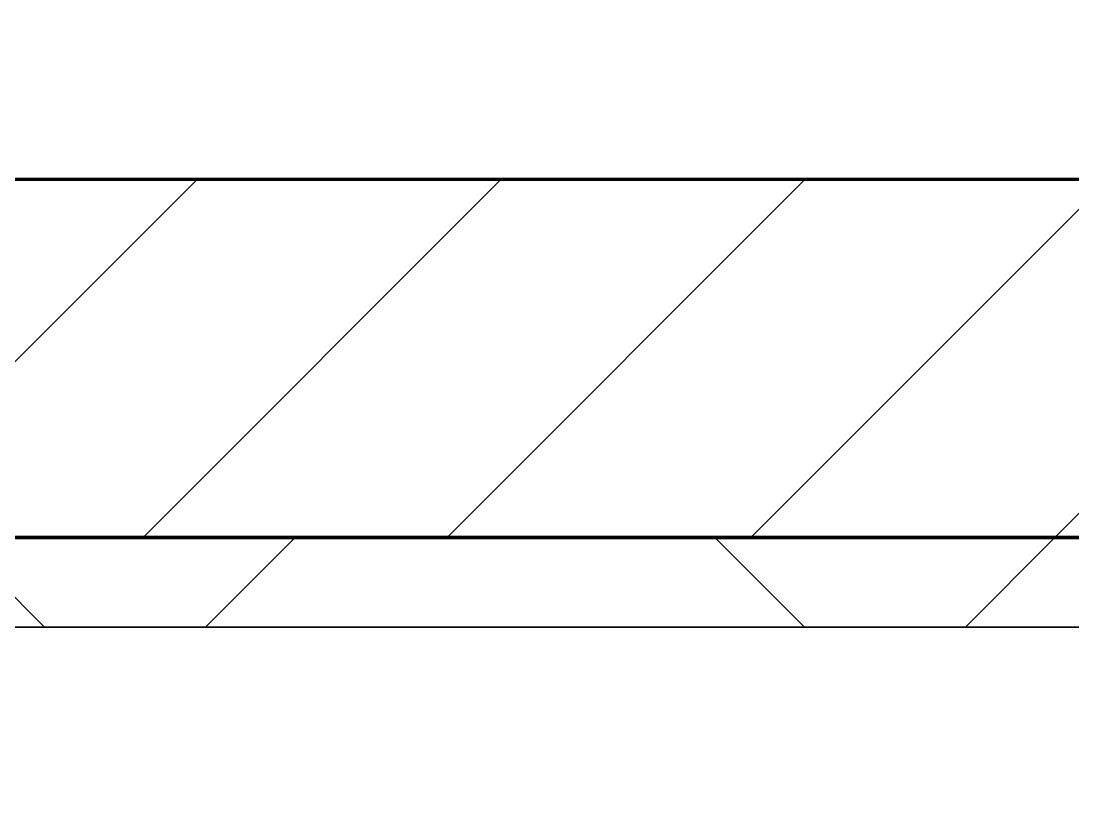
# Model space of a CAD drawing. Header units: millimetres. Extents: x -853228 to -744682, y -17776 to 32484.
# Drawn here: x -788553 to -787965, y 7790 to 8232 of the extents above; entities that cross this region are included whole.
import ezdxf
from ezdxf.xclip import XClip

# ---------------------------------------------------------------- set-up
doc = ezdxf.new("R2010")
doc.units = ezdxf.units.MM
doc.header["$XCLIPFRAME"] = 0
for name, color, linetype, lineweight in [('A-GLAZ-CURT', 2, 'Continuous', 9), ('A-WALL', 5, 'Continuous', 35), ('A-WALL-FNSH', 2, 'Continuous', 35), ('A-WALL-PATT', 1, 'Continuous', 9)]:
    doc.layers.add(name, color=color, linetype=linetype, lineweight=lineweight)

# ---------------------------------------------------------------- blocks, each defined once
blk = doc.blocks.new('PPLS-PP19_Custom Tile Pattern - Custom Tile Pattern-V69-4281-01 ENLARGED LOWER PLATFORM LEVEL - REFLECTED CEILING PLAN - SHEET 2')
at = {"layer": 'A-GLAZ-CURT'}
for p, q in [((-300, 0), (300, 0)), ((300, 0), (-300, 0)), ((195.99, 0), (213.31, 0)), ((213.31, 0), (195.99, 0)), ((230.06, 0), (300, 0)), ((-300, -50), (300, -50)), ((300, -50), (-300, -50))]:
    blk.add_line(p, q, dxfattribs=at)
for points, knots in [([(-5.98, 0), (-2.39, 0), (15.01, 0), (43.36, 0), (70.92, 0), (82.12, 0), (83.66, 0)], [-5546.233574, -5546.233574, -5546.233574, -5546.233574, -5340.621928, -4573.028122, -4094.177415, -3869.465285, -3869.465285, -3869.465285, -3869.465285]), ([(103.09, 0), (101.08, 0), (86.31, 0), (63.34, 0), (35.84, 0), (12, 0), (3.08, 0), (-1.67, 0), (-2.25, 0)], [-375.435014, -375.435014, -375.435014, -375.435014, -369.147452, -330.153101, -307.516438, -285.83788, -246.234814, -234.646884, -234.646884, -234.646884, -234.646884]), ([(114.39, 0), (114.2, 0), (112.08, 0), (105.42, 0), (92.38, 0), (85.59, 0), (74.4, 0), (62.26, 0), (51.85, 0), (43.81, 0), (29.53, 0), (20.67, 0), (18.85, 0), (18.16, 0)], [-8148.58938, -8148.58938, -8148.58938, -8148.58938, -8105.191388, -7723.759874, -7531.75727, -7135.649961, -6924.452779, -6738.82075, -6548.303034, -6314.283804, -6135.05769, -5972.647715, -5832.674503, -5832.674503, -5832.674503, -5832.674503]), ([(27.44, 0), (27.9, 0), (29.54, 0), (38.07, 0), (53.39, 0), (71.67, 0), (84.83, 0), (86.01, 0), (92.51, 0), (94.33, 0)], [-5037.309798, -5037.309798, -5037.309798, -5037.309798, -4887.603822, -4705.298446, -4353.683244, -3960.84581, -3759.045785, -3336.541051, -2783.776468, -2783.776468, -2783.776468, -2783.776468]), ([(136.44, 0), (121.66, 0), (86.93, 0), (51.16, 0), (31.18, 0)], [-106.750556, -106.750556, -106.750556, -106.750556, -59.610984, 0, 0, 0, 0]), ([(130.85, 0), (123.3, 0), (104.57, 0), (76.86, 0), (57.82, 0), (46.51, 0), (41.18, 0), (36.02, 0), (35.54, 0), (35.54, 0)], [-440.056607, -440.056607, -440.056607, -440.056607, -401.860199, -357.622665, -341.267687, -334.000314, -326.15566, -319.318397, -317.489778, -317.489778, -317.489778, -317.489778]), ([(62.05, 0), (71.26, 0), (96.37, 0), (119.77, 0), (128.14, 0), (129.98, 0)], [-284.993173, -284.993173, -284.993173, -284.993173, -249.500363, -194.761443, -174.380664, -174.380664, -174.380664, -174.380664]), ([(62.05, 0), (63.93, 0), (77.31, 0), (100.57, 0), (116.36, 0), (128.63, 0), (128.95, 0)], [-103.566268, -103.566268, -103.566268, -103.566268, -97.899267, -63.759246, -39.050993, -35.895543, -35.895543, -35.895543, -35.895543]), ([(62.76, 0), (70.11, 0), (93.25, 0), (115.81, 0), (131, 0)], [-368.75101, -368.75101, -368.75101, -368.75101, -346.313304, -298.491659, -298.491659, -298.491659, -298.491659]), ([(94.4, 0), (94.4, 0), (94.64, 0), (99.11, 0), (108.97, 0), (120.79, 0), (139.94, 0), (163.31, 0), (185.23, 0), (193.62, 0), (194.69, 0), (194.79, 0)], [-2348.345796, -2348.345796, -2348.345796, -2348.345796, -2310.419338, -2233.599744, -2052.234781, -1843.028543, -1530.39897, -1095.004608, -529.74427, -295.064701, -265.121568, -265.121568, -265.121568, -265.121568]), ([(129.02, 0), (129.02, 0), (124.41, 0), (122.35, 0), (114.96, 0), (108.04, 0), (103.09, 0)], [-35.386604, -35.386604, -35.386604, -35.386604, -31.430235, -22.807238, -15.488593, 0, 0, 0, 0]), ([(157.9, 0), (156.77, 0), (151.67, 0), (143.29, 0), (134.04, 0), (126.24, 0), (118.6, 0), (114.23, 0), (111.98, 0), (105.66, 0), (105.23, 0), (105.23, 0)], [-10292.955006, -10292.955006, -10292.955006, -10292.955006, -10098.273015, -9847.788484, -9677.714971, -9567.007022, -9453.21225, -9220.200448, -9012.77275, -8966.157302, -8929.495943, -8929.495943, -8929.495943, -8929.495943]), ([(105.26, 0), (105.52, 0), (111.01, 0), (112.65, 0), (113.59, 0)], [-8920.561005, -8920.561005, -8920.561005, -8920.561005, -8814.835624, -8577.462505, -8577.462505, -8577.462505, -8577.462505]), ([(128.58, 0), (128.8, 0), (129.41, 0), (130.59, 0), (130.76, 0)], [-633.326174, -633.326174, -633.326174, -633.326174, -627.736123, -626.872049, -626.872049, -626.872049, -626.872049]), ([(168.37, 0), (167.68, 0), (162.47, 0), (151.22, 0), (134.61, 0), (131, 0)], [-543.375029, -543.375029, -543.375029, -543.375029, -530.793311, -458.593899, -440.302015, -440.302015, -440.302015, -440.302015]), ([(137.1, 0), (136, 0), (134.23, 0), (131.66, 0), (131.34, 0)], [-670.405967, -670.405967, -670.405967, -670.405967, -651.020627, -648.158091, -648.158091, -648.158091, -648.158091]), ([(131.35, 0), (132.86, 0), (139.96, 0), (152.67, 0), (161.24, 0), (162.19, 0), (162.75, 0)], [-625.910216, -625.910216, -625.910216, -625.910216, -618.981161, -602.094757, -592.980799, -581.414464, -581.414464, -581.414464, -581.414464]), ([(131.77, 0), (133.77, 0), (136.03, 0), (138.28, 0), (138.53, 0)], [-297.680547, -297.680547, -297.680547, -297.680547, -291.370682, -290.5735, -290.5735, -290.5735, -290.5735]), ([(193.8, 0), (193.33, 0), (190.11, 0), (183.13, 0), (171, 0), (161.95, 0), (161.28, 0), (158.35, 0), (157.85, 0), (157.77, 0)], [-11665.349007, -11665.349007, -11665.349007, -11665.349007, -11565.880756, -11105.624034, -10839.086983, -10768.332124, -10666.779182, -10580.760289, -10550.278881, -10550.278881, -10550.278881, -10550.278881]), ([(268.88, 0), (265.78, 0), (243.82, 0), (207.11, 0), (177.41, 0), (159.34, 0), (158.33, 0), (158.3, 0)], [-254.032208, -254.032208, -254.032208, -254.032208, -244.693688, -187.987675, -143.776725, -129.632772, -123.352749, -123.352749, -123.352749, -123.352749]), ([(159.07, 0), (159.13, 0), (160.84, 0), (165.21, 0), (174.15, 0), (185.98, 0), (208.82, 0), (219.42, 0), (230.06, 0)], [-115.643202, -115.643202, -115.643202, -115.643202, -114.681583, -87.660824, -65.295536, -41.623857, -24.459831, 0, 0, 0, 0]), ([(162.75, 0), (165.4, 0), (170.91, 0), (172.61, 0), (172.61, 0)], [-111.264224, -111.264224, -111.264224, -111.264224, -56.742688, -19.085662, -19.085662, -19.085662, -19.085662]), ([(247.1, 0), (246.76, 0), (245.04, 0), (238.34, 0), (226.56, 0), (221.1, 0), (200.27, 0), (182.99, 0), (174.27, 0), (169.67, 0), (168.99, 0)], [-9649.085549, -9649.085549, -9649.085549, -9649.085549, -9581.591397, -9406.094246, -9221.510254, -9016.44624, -8717.832359, -8253.978395, -8152.463617, -8069.855175, -8069.855175, -8069.855175, -8069.855175]), ([(215.22, 0), (214.62, 0), (210.55, 0), (203.98, 0), (187.54, 0), (175.3, 0), (169.49, 0)], [-203.825446, -203.825446, -203.825446, -203.825446, -198.527383, -184.406837, -162.427601, -142.916156, -142.916156, -142.916156, -142.916156]), ([(171.51, 0), (176.48, 0), (193.23, 0), (201.73, 0), (208.81, 0), (213.9, 0), (241.96, 0), (266.73, 0), (281.71, 0), (291.71, 0), (296.52, 0), (297.86, 0), (298.09, 0)], [-7971.819559, -7971.819559, -7971.819559, -7971.819559, -7784.112253, -7606.717214, -7289.299508, -7042.621073, -6582.165592, -6068.460911, -5766.029927, -5566.724884, -5280.360606, -5199.253518, -5199.253518, -5199.253518, -5199.253518]), ([(172.07, 0), (177.66, 0), (187.87, 0), (201.08, 0), (207.47, 0), (213.96, 0), (215.11, 0)], [-255.364076, -255.364076, -255.364076, -255.364076, -237.955587, -223.92608, -215.862851, -208.75215, -208.75215, -208.75215, -208.75215]), ([(268.16, 0), (266.9, 0), (251.48, 0), (230.43, 0), (219.94, 0), (219.02, 0)], [-11971.483157, -11971.483157, -11971.483157, -11971.483157, -11905.454923, -11162.864862, -10856.732305, -10856.732305, -10856.732305, -10856.732305]), ([(219.9, 0), (220.86, 0), (227.84, 0), (242.06, 0), (246.54, 0), (246.96, 0)], [-10670.940496, -10670.940496, -10670.940496, -10670.940496, -10511.382485, -9925.173265, -9834.877357, -9834.877357, -9834.877357, -9834.877357]), ([(284.76, 0), (284.76, 0), (285.09, 0), (287.47, 0), (293.59, 0), (297.76, 0), (300, 0)], [-4110.630118, -4110.630118, -4110.630118, -4110.630118, -4053.389046, -3959.664717, -3862.421465, -3746.95702, -3746.95702, -3746.95702, -3746.95702]), ([(297.38, 0), (295.84, 0), (291.62, 0), (285.38, 0), (284.87, 0)], [-4803.172655, -4803.172655, -4803.172655, -4803.172655, -4358.271401, -4143.037883, -4143.037883, -4143.037883, -4143.037883])]:
    blk.add_open_spline(points, degree=3, knots=knots, dxfattribs=at)
for points in [[(84.06, 0), (83.48, 0), (82.41, 0), (81.72, 0)], [(130.95, 0), (130.24, 0), (129.57, 0), (129.11, 0)], [(131.81, 0), (132.93, 0), (133.84, 0), (134.6, 0)], [(168.74, 0), (168.74, 0), (169.81, 0), (171.51, 0)], [(195.11, 0), (194.91, 0), (194.44, 0), (193.8, 0)], [(300, 0), (289.71, 0), (279.27, 0), (268.88, 0)], [(300, 0), (289.76, 0), (279.51, 0), (269.26, 0)]]:
    blk.add_open_spline(points, degree=3, dxfattribs=at)
blk = doc.blocks.new('PPLS-PP19_Custom Tile Pattern - Custom Tile Pattern-V70-4281-01 ENLARGED LOWER PLATFORM LEVEL - REFLECTED CEILING PLAN - SHEET 2')
at = {"layer": 'A-GLAZ-CURT'}
for p, q in [((-300, 0), (300, 0)), ((300, 0), (-300, 0)), ((-293.07, 0), (-275.75, 0)), ((-275.75, 0), (-293.07, 0)), ((-222.32, 0), (-205, 0)), ((-205, 0), (-222.32, 0)), ((-300, -50), (300, -50)), ((300, -50), (-300, -50))]:
    blk.add_line(p, q, dxfattribs=at)
at = {"layer": 'A-GLAZ-CURT', "flags": 128}
for points in [[(-300, 0), (-291.56, 0), (-283.3, 0), (-275.2, 0), (-267.26, 0), (-259.45, 0), (-251.77, 0), (-244.2, 0), (-236.74, 0), (-229.36, 0), (-222.06, 0), (-214.83, 0), (-207.71, 0), (-200.76, 0), (-194.02, 0)], [(-125.17, 0), (-128.55, 0), (-134.16, 0), (-140.03, 0), (-145.5, 0), (-150.63, 0), (-155.53, 0), (-160.27, 0), (-164.95, 0), (-169.65, 0), (-174.47, 0), (-179.49, 0), (-184.81, 0), (-190.44, 0), (-196.37, 0), (-202.58, 0), (-209.04, 0), (-215.73, 0), (-222.63, 0), (-229.72, 0), (-236.97, 0), (-244.39, 0), (-251.96, 0), (-259.67, 0), (-267.51, 0), (-275.48, 0), (-283.55, 0), (-291.73, 0), (-300, 0)], [(-193.22, 0), (-187.54, 0), (-181.38, 0), (-175.58, 0), (-170.25, 0), (-165.64, 0), (-162.01, 0), (-159.53, 0), (-157.46, 0), (-154.52, 0), (-149.42, 0), (-141.84, 0), (-132.81, 0), (-126.08, 0)]]:
    blk.add_lwpolyline(points, dxfattribs=at)
at = {"layer": 'A-GLAZ-CURT'}
for points, knots in [([(-300, 0), (-284.65, 0), (-236.57, 0), (-176.14, 0), (-138.31, 0), (-124.91, 0)], [-5323.127839, -5323.127839, -5323.127839, -5323.127839, -4502.809032, -2700.551212, -1108.984966, -1108.984966, -1108.984966, -1108.984966]), ([(-72.93, 0), (-75.51, 0), (-91.45, 0), (-134.08, 0), (-202.69, 0), (-262.56, 0), (-294.48, 0), (-300, 0)], [-19442.345229, -19442.345229, -19442.345229, -19442.345229, -18935.241197, -17136.203329, -15131.813646, -13729.592194, -13439.944408, -13439.944408, -13439.944408, -13439.944408]), ([(-194.11, 0), (-197.85, 0), (-212.73, 0), (-232.01, 0), (-255.22, 0), (-262.59, 0), (-264.9, 0), (-265.4, 0)], [-1593.863692, -1593.863692, -1593.863692, -1593.863692, -1400.429864, -858.079193, -543.655514, -208.940337, 0, 0, 0, 0]), ([(-258.6, 0), (-257.91, 0), (-254.26, 0), (-241.25, 0), (-225.99, 0), (-213.1, 0), (-202.97, 0), (-196.9, 0), (-193.87, 0)], [-5722.54675, -5722.54675, -5722.54675, -5722.54675, -5657.471696, -5413.335975, -5017.494783, -4832.723979, -4666.091899, -4493.543421, -4493.543421, -4493.543421, -4493.543421]), ([(-194.22, 0), (-195.3, 0), (-204.77, 0), (-216.65, 0), (-231.26, 0), (-233.46, 0), (-234, 0)], [-1479.642584, -1479.642584, -1479.642584, -1479.642584, -1422.553702, -978.033455, -846.069444, -682.911962, -682.911962, -682.911962, -682.911962]), ([(-233.49, 0), (-233.44, 0), (-232.38, 0), (-230.74, 0), (-225.3, 0), (-223.63, 0)], [-455.274641, -455.274641, -455.274641, -455.274641, -440.605512, -119.536984, 0, 0, 0, 0]), ([(-223.63, 0), (-219.39, 0), (-206.17, 0), (-188.58, 0), (-169.02, 0), (-152.12, 0), (-136.84, 0), (-128.08, 0), (-125.44, 0), (-124.73, 0)], [-5463.295695, -5463.295695, -5463.295695, -5463.295695, -5161.076232, -4739.070012, -4465.409639, -4149.119819, -3839.893365, -3647.167523, -3541.024987, -3541.024987, -3541.024987, -3541.024987]), ([(-193.23, 0), (-190.93, 0), (-182.66, 0), (-171.77, 0), (-158.7, 0), (-157.22, 0)], [-4481.366657, -4481.366657, -4481.366657, -4481.366657, -4349.945572, -4000.813434, -3840.635403, -3840.635403, -3840.635403, -3840.635403]), ([(-133.82, 0), (-135.51, 0), (-137.8, 0), (-149.31, 0), (-162.01, 0), (-176.57, 0), (-188.2, 0), (-193.23, 0)], [-2731.647847, -2731.647847, -2731.647847, -2731.647847, -2418.507304, -2308.929706, -2113.765672, -1763.376603, -1497.069007, -1497.069007, -1497.069007, -1497.069007]), ([(-137.88, 0), (-140.56, 0), (-147.66, 0), (-147.69, 0), (-158.72, 0), (-174.02, 0), (-182.7, 0), (-190.41, 0), (-193.2, 0)], [-3187.727384, -3187.727384, -3187.727384, -3187.727384, -2919.378265, -2477.344047, -2237.412286, -2029.680487, -1755.085331, -1609.697416, -1609.697416, -1609.697416, -1609.697416]), ([(-152.35, 0), (-151.03, 0), (-147.71, 0), (-143.57, 0), (-138.62, 0)], [-3494.978217, -3494.978217, -3494.978217, -3494.978217, -3371.022232, -3227.460399, -3227.460399, -3227.460399, -3227.460399]), ([(-124.23, 0), (-125.29, 0), (-128.79, 0), (-136.96, 0), (-147.46, 0), (-150.03, 0), (-150.57, 0)], [-5788.125607, -5788.125607, -5788.125607, -5788.125607, -5700.061948, -5508.838257, -5298.784692, -5196.16478, -5196.16478, -5196.16478, -5196.16478]), ([(-150.34, 0), (-150.07, 0), (-147.75, 0), (-142.6, 0), (-127.26, 0), (-107.3, 0), (-90.42, 0), (-75.26, 0), (-68.41, 0), (-65.12, 0), (-63.63, 0)], [-4948.728362, -4948.728362, -4948.728362, -4948.728362, -4883.323924, -4440.880425, -4054.690705, -3793.097032, -3402.597032, -3144.956779, -3050.982048, -2969.237017, -2969.237017, -2969.237017, -2969.237017]), ([(-55.34, 0), (-63.05, 0), (-79.5, 0), (-110.94, 0), (-130.52, 0), (-147.74, 0), (-149.07, 0)], [-8008.928328, -8008.928328, -8008.928328, -8008.928328, -7508.296369, -7004.680444, -6449.282163, -6277.220794, -6277.220794, -6277.220794, -6277.220794]), ([(-148.23, 0), (-146.94, 0), (-140.15, 0), (-137.28, 0), (-133.93, 0), (-128.78, 0), (-126.5, 0)], [-6162.058746, -6162.058746, -6162.058746, -6162.058746, -6017.569127, -5560.701257, -5364.112219, -5231.017328, -5231.017328, -5231.017328, -5231.017328]), ([(-124.73, 0), (-125.4, 0), (-129.93, 0), (-139.03, 0), (-146.11, 0), (-146.95, 0)], [-980.79905, -980.79905, -980.79905, -980.79905, -945.742622, -741.901385, -489.130243, -489.130243, -489.130243, -489.130243]), ([(-146.69, 0), (-146.59, 0), (-145.49, 0), (-135.69, 0), (-128.29, 0), (-125.15, 0)], [-420.34245, -420.34245, -420.34245, -420.34245, -406.956646, -290.263673, 0, 0, 0, 0]), ([(-127.41, 0), (-131.63, 0), (-133.16, 0), (-134.09, 0), (-134.15, 0)], [-8540.990293, -8540.990293, -8540.990293, -8540.990293, -8266.114998, -8246.473386, -8246.473386, -8246.473386, -8246.473386]), ([(-134.15, 0), (-133.32, 0), (-131.15, 0), (-126.67, 0), (-124.62, 0)], [-7657.439573, -7657.439573, -7657.439573, -7657.439573, -7293.749979, -7068.405759, -7068.405759, -7068.405759, -7068.405759]), ([(-120.13, 0), (-120.14, 0), (-120.24, 0), (-121.3, 0), (-129.25, 0), (-133.82, 0)], [-2933.992132, -2933.992132, -2933.992132, -2933.992132, -2920.575025, -2840.280255, -2731.647847, -2731.647847, -2731.647847, -2731.647847]), ([(-113.43, 0), (-113.44, 0), (-113.96, 0), (-119.73, 0), (-125.43, 0), (-127.03, 0), (-127.41, 0)], [-328.499627, -328.499627, -328.499627, -328.499627, -282.672656, -98.539552, -24.539552, 0, 0, 0, 0]), ([(-126.5, 0), (-122.44, 0), (-108.71, 0), (-86.68, 0), (-63.44, 0), (-54.4, 0), (-48.53, 0), (-30.79, 0), (-18.03, 0), (5.2, 0), (11.43, 0), (13.33, 0)], [-5231.017328, -5231.017328, -5231.017328, -5231.017328, -4994.692869, -4542.524482, -4008.285538, -3689.699207, -3546.54457, -3315.260113, -2864.387349, -2439.246196, -2241.864569, -2241.864569, -2241.864569, -2241.864569]), ([(-124.37, 0), (-121.42, 0), (-112.94, 0), (-98.9, 0), (-85.29, 0), (-71.67, 0), (-65.93, 0), (-65.07, 0)], [-3338.536255, -3338.536255, -3338.536255, -3338.536255, -3074.362186, -2902.289527, -2605.247022, -2322.099534, -2241.8264, -2241.8264, -2241.8264, -2241.8264]), ([(-124.32, 0), (-122.3, 0), (-113.55, 0), (-92.04, 0), (-74.02, 0), (-62.74, 0), (-60.36, 0), (-59.97, 0)], [-7057.496373, -7057.496373, -7057.496373, -7057.496373, -6839.55839, -6236.997189, -5713.340575, -5140.470607, -5006.787413, -5006.787413, -5006.787413, -5006.787413]), ([(-86.16, 0), (-91.37, 0), (-103.38, 0), (-116.95, 0), (-124.29, 0)], [-1681.3698, -1681.3698, -1681.3698, -1681.3698, -1374.161226, -988.536707, -988.536707, -988.536707, -988.536707]), ([(-124.26, 0), (-123.59, 0), (-118.48, 0), (-110.8, 0), (-99.5, 0), (-91.46, 0)], [-1083.419017, -1083.419017, -1083.419017, -1083.419017, -1002.059161, -460.363443, 0, 0, 0, 0]), ([(-122.08, 0), (-122.01, 0), (-121.69, 0), (-121.2, 0), (-120.88, 0)], [-3136.336417, -3136.336417, -3136.336417, -3136.336417, -3110.304437, -3035.164275, -3035.164275, -3035.164275, -3035.164275]), ([(-36.33, 0), (-36.43, 0), (-37.27, 0), (-45.02, 0), (-46.13, 0), (-60.59, 0), (-81.23, 0), (-99.51, 0), (-114.02, 0), (-117.28, 0), (-118.78, 0)], [-1855.773136, -1855.773136, -1855.773136, -1855.773136, -1810.870157, -1672.078046, -1405.135169, -1060.00838, -740.068933, -229.489605, -116.330425, 0, 0, 0, 0]), ([(-117.74, 0), (-117.19, 0), (-114.78, 0), (-113.43, 0), (-113.43, 0)], [-821.249067, -821.249067, -821.249067, -821.249067, -394.672656, -330.879064, -330.879064, -330.879064, -330.879064]), ([(-36.62, 0), (-36.62, 0), (-40.35, 0), (-44.32, 0), (-58.97, 0), (-85.2, 0), (-107.61, 0), (-116.56, 0), (-117.56, 0)], [-4069.478503, -4069.478503, -4069.478503, -4069.478503, -3858.647035, -3538.256648, -2842.901703, -2193.204658, -1433.981041, -985.49888, -985.49888, -985.49888, -985.49888]), ([(-115.82, 0), (-114.96, 0), (-110.41, 0), (-96.78, 0), (-77.28, 0), (-63.68, 0), (-55.76, 0)], [-5724.064692, -5724.064692, -5724.064692, -5724.064692, -5430.283136, -5103.229623, -4799.173296, -4384.389977, -4384.389977, -4384.389977, -4384.389977]), ([(9.32, 0), (9.08, 0), (7.65, 0), (2.57, 0), (-12.23, 0), (-25.64, 0), (-40, 0), (-56.24, 0), (-75.59, 0), (-94, 0), (-112.01, 0), (-114.94, 0), (-115.63, 0)], [-2922.926651, -2922.926651, -2922.926651, -2922.926651, -2882.788014, -2720.818881, -2518.50168, -2125.455881, -1792.521578, -1466.981642, -1208.454564, -789.402658, -501.969187, -243.577221, -243.577221, -243.577221, -243.577221]), ([(-91.46, 0), (-90.09, 0), (-84.7, 0), (-77.43, 0), (-72.73, 0), (-72.64, 0), (-72.64, 0)], [-19832.387487, -19832.387487, -19832.387487, -19832.387487, -19753.885894, -19541.04734, -19478.625389, -19471.062469, -19471.062469, -19471.062469, -19471.062469]), ([(-63.96, 0), (-64.13, 0), (-72.5, 0), (-80.63, 0), (-86.16, 0)], [-2171.769325, -2171.769325, -2171.769325, -2171.769325, -2007.031671, -1681.3698, -1681.3698, -1681.3698, -1681.3698]), ([(-29.03, 0), (-33.97, 0), (-43.74, 0), (-56.37, 0), (-71.66, 0), (-77.83, 0), (-82.66, 0), (-83.28, 0), (-83.28, 0)], [-2680.714891, -2680.714891, -2680.714891, -2680.714891, -2413.671296, -2161.752162, -2006.592567, -1646.621388, -1424.436217, -1393.971743, -1393.971743, -1393.971743, -1393.971743]), ([(-83.28, 0), (-83.28, 0), (-82.91, 0), (-76.14, 0), (-62.97, 0), (-48.14, 0), (-36.49, 0), (-33.57, 0), (-29.94, 0), (-28.57, 0)], [-1393.4169, -1393.4169, -1393.4169, -1393.4169, -1353.722004, -1274.333717, -1073.56893, -651.549973, -296.515819, -83.513472, 0, 0, 0, 0]), ([(-66.39, 0), (-66.39, 0), (-63.72, 0), (-59.45, 0), (-55.45, 0)], [-2493.31794, -2493.31794, -2493.31794, -2493.31794, -2315.303971, -1832.031107, -1832.031107, -1832.031107, -1832.031107]), ([(31.18, 0), (25.97, 0), (11.99, 0), (-16.92, 0), (-47.42, 0), (-65.77, 0), (-66.37, 0), (-66.38, 0)], [-4496.803627, -4496.803627, -4496.803627, -4496.803627, -4222.080604, -3745.412743, -2981.410125, -2542.574734, -2498.224237, -2498.224237, -2498.224237, -2498.224237]), ([(-63.63, 0), (-61.49, 0), (-57.78, 0), (-56.3, 0), (-55.43, 0)], [-2969.237017, -2969.237017, -2969.237017, -2969.237017, -2851.217951, -2756.726731, -2756.726731, -2756.726731, -2756.726731]), ([(-58.83, 0), (-58.37, 0), (-57.58, 0), (-56.19, 0), (-55.42, 0)], [-4859.52896, -4859.52896, -4859.52896, -4859.52896, -4680.891996, -4575.054385, -4575.054385, -4575.054385, -4575.054385]), ([(-55.35, 0), (-55.2, 0), (-47.95, 0), (-34.42, 0), (-29.82, 0), (-29.19, 0)], [-1828.184093, -1828.184093, -1828.184093, -1828.184093, -1809.437387, -963.711516, -666.19313, -666.19313, -666.19313, -666.19313]), ([(-55.35, 0), (-49.39, 0), (-34.24, 0), (-12.78, 0), (4.23, 0), (9.64, 0), (10.14, 0), (10.18, 0)], [-4377.286772, -4377.286772, -4377.286772, -4377.286772, -4065.652676, -3589.737505, -3285.047089, -3066.359526, -3044.715262, -3044.715262, -3044.715262, -3044.715262]), ([(-55.19, 0), (-54.45, 0), (-52, 0), (-46.33, 0), (-42.62, 0), (-41.76, 0)], [-4565.012053, -4565.012053, -4565.012053, -4565.012053, -4469.85053, -4321.566175, -4270.495146, -4270.495146, -4270.495146, -4270.495146]), ([(-26.75, 0), (-27.82, 0), (-36.18, 0), (-46.19, 0), (-53.99, 0), (-54.79, 0)], [-8718.362214, -8718.362214, -8718.362214, -8718.362214, -8532.293389, -8073.216054, -8020.893237, -8020.893237, -8020.893237, -8020.893237]), ([(-54.36, 0), (-51.5, 0), (-45.06, 0), (-40.79, 0), (-40.46, 0), (-40.44, 0)], [-2721.800599, -2721.800599, -2721.800599, -2721.800599, -2474.780881, -2410.990208, -2350.645972, -2350.645972, -2350.645972, -2350.645972]), ([(-51.83, 0), (-51.83, 0), (-51.78, 0), (-47.4, 0), (-46.01, 0), (-40.22, 0), (-36.78, 0)], [-632.814994, -632.814994, -632.814994, -632.814994, -627.965721, -508.377888, -260.442412, 0, 0, 0, 0]), ([(76.63, 0), (74.8, 0), (67.65, 0), (53.52, 0), (37, 0), (24.07, 0), (12.82, 0), (-2.9, 0), (-20.62, 0), (-32.81, 0), (-44.85, 0), (-51.43, 0), (-51.79, 0)], [-3095.572228, -3095.572228, -3095.572228, -3095.572228, -2950.589685, -2634.532728, -2313.748533, -2106.613311, -1925.670641, -1617.263037, -1290.787923, -1039.307308, -819.71621, -644.910881, -644.910881, -644.910881, -644.910881]), ([(-41.76, 0), (-39.9, 0), (-37.72, 0), (-36.92, 0), (-36.77, 0)], [-4270.495146, -4270.495146, -4270.495146, -4270.495146, -4161.040818, -4106.245333, -4106.245333, -4106.245333, -4106.245333]), ([(-36.78, 0), (-32.43, 0), (-19.22, 0), (8.83, 0), (43.36, 0), (70.29, 0), (81.05, 0), (82.84, 0)], [-6191.144455, -6191.144455, -6191.144455, -6191.144455, -5862.463379, -5340.621928, -4573.028122, -4094.177415, -3903.000898, -3903.000898, -3903.000898, -3903.000898]), ([(-36.29, 0), (-36.29, 0), (-34.66, 0), (-28.88, 0), (-26.95, 0), (-26.54, 0)], [-9150.272121, -9150.272121, -9150.272121, -9150.272121, -9057.163041, -8919.836787, -8834.607043, -8834.607043, -8834.607043, -8834.607043]), ([(13.6, 0), (10.1, 0), (-0.93, 0), (-16.58, 0), (-34.76, 0), (-36.04, 0)], [-10101.148383, -10101.148383, -10101.148383, -10101.148383, -9884.23066, -9424.652049, -9182.880979, -9182.880979, -9182.880979, -9182.880979]), ([(-33.34, 0), (-33.34, 0), (-32.93, 0), (-31.16, 0), (-30.52, 0)], [-2415.024266, -2415.024266, -2415.024266, -2415.024266, -2357.633367, -2323.618664, -2323.618664, -2323.618664, -2323.618664]), ([(70.61, 0), (66.16, 0), (55.8, 0), (39.61, 0), (24.74, 0), (2.64, 0), (-17.84, 0), (-30.57, 0), (-31.82, 0), (-32, 0)], [-4647.237329, -4647.237329, -4647.237329, -4647.237329, -4326.416877, -4098.545751, -3766.694881, -3333.063701, -2994.501669, -2698.150104, -2614.070998, -2614.070998, -2614.070998, -2614.070998]), ([(-30.76, 0), (-30.73, 0), (-29.99, 0), (-23.47, 0), (-15.75, 0), (-15.19, 0)], [-54176.191683, -54176.191683, -54176.191683, -54176.191683, -54157.274271, -53749.15266, -53717.791567, -53717.791567, -53717.791567, -53717.791567]), ([(-30.52, 0), (-27.11, 0), (-17.83, 0), (5.99, 0), (22.06, 0), (37.44, 0), (45.92, 0), (57.76, 0), (64.47, 0), (72.74, 0), (75.22, 0), (76.03, 0), (76.21, 0)], [-2323.618664, -2323.618664, -2323.618664, -2323.618664, -2142.497158, -1716.209403, -1206.526904, -1089.329421, -901.315459, -753.071572, -495.328968, -421.953223, -334.951786, -290.452333, -290.452333, -290.452333, -290.452333]), ([(-13, 0), (-14.35, 0), (-17.68, 0), (-25.97, 0), (-29.52, 0), (-30.21, 0)], [-55207.591944, -55207.591944, -55207.591944, -55207.591944, -54789.006179, -54461.685999, -54290.791712, -54290.791712, -54290.791712, -54290.791712]), ([(8.33, 0), (8.19, 0), (7.18, 0), (0.32, 0), (-13.89, 0), (-24.92, 0), (-29.03, 0)], [-3574.286521, -3574.286521, -3574.286521, -3574.286521, -3526.962355, -3285.499107, -2903.012179, -2680.714891, -2680.714891, -2680.714891, -2680.714891]), ([(-28.98, 0), (-28.66, 0), (-27.39, 0), (-24.45, 0), (-22.56, 0)], [-166.548282, -166.548282, -166.548282, -166.548282, -102.06493, 0, 0, 0, 0]), ([(-28.57, 0), (-26.93, 0), (-20.29, 0), (-11.45, 0), (2.08, 0), (13.15, 0), (21.24, 0), (24.62, 0), (24.72, 0), (24.72, 0)], [-5361.429781, -5361.429781, -5361.429781, -5361.429781, -5261.36855, -5050.479954, -4785.90057, -4596.498881, -4445.288762, -4384.376941, -4376.041937, -4376.041937, -4376.041937, -4376.041937]), ([(-22.56, 0), (-20.27, 0), (-17.03, 0), (-11.36, 0), (-7.66, 0), (-6.6, 0), (-6.44, 0)], [-56468.192263, -56468.192263, -56468.192263, -56468.192263, -56344.022017, -56303.229861, -56166.290093, -56124.392176, -56124.392176, -56124.392176, -56124.392176]), ([(-15.19, 0), (-13.07, 0), (7.48, 0), (42.82, 0), (88.72, 0), (120.63, 0), (138.28, 0), (138.53, 0)], [-461.142613, -461.142613, -461.142613, -461.142613, -429.606584, -390.253598, -346.313304, -291.370682, -290.5735, -290.5735, -290.5735, -290.5735]), ([(-6.54, 0), (-6.73, 0), (-7.2, 0), (-7.6, 0), (-7.79, 0)], [-56009.792147, -56009.792147, -56009.792147, -56009.792147, -55949.290093, -55895.192118, -55895.192118, -55895.192118, -55895.192118]), ([(-2.63, 0), (-2.47, 0), (-1.22, 0), (4.92, 0), (15.97, 0), (22.54, 0), (24.49, 0)], [-226.825321, -226.825321, -226.825321, -226.825321, -220.269177, -206.416616, -198.214427, -187.717507, -187.717507, -187.717507, -187.717507]), ([(103.09, 0), (101.08, 0), (86.31, 0), (63.34, 0), (35.84, 0), (12, 0), (3.08, 0), (-1.67, 0), (-2.25, 0)], [-375.435014, -375.435014, -375.435014, -375.435014, -369.147452, -330.153101, -307.516438, -285.83788, -246.234814, -234.646884, -234.646884, -234.646884, -234.646884]), ([(24.69, 0), (24.54, 0), (20.99, 0), (17.38, 0), (14.44, 0), (13.58, 0)], [-4368.572414, -4368.572414, -4368.572414, -4368.572414, -4306.476363, -4080.000647, -3977.938869, -3977.938869, -3977.938869, -3977.938869]), ([(13.59, 0), (15.02, 0), (17.64, 0), (22.91, 0), (31, 0), (39.04, 0), (51.19, 0), (58.74, 0), (61.34, 0), (61.45, 0)], [-2233.086609, -2233.086609, -2233.086609, -2233.086609, -2084.094819, -1956.422387, -1818.904206, -1645.594513, -1443.202566, -1228.752106, -1120.932285, -1120.932285, -1120.932285, -1120.932285]), ([(30.82, 0), (29.27, 0), (23.76, 0), (18.21, 0), (14.18, 0)], [-10462.034656, -10462.034656, -10462.034656, -10462.034656, -10363.088938, -10113.300168, -10113.300168, -10113.300168, -10113.300168]), ([(18.16, 0), (19.15, 0), (24.25, 0), (25.66, 0), (26.12, 0)], [-5700.113719, -5700.113719, -5700.113719, -5700.113719, -5554.232259, -5302.431367, -5302.431367, -5302.431367, -5302.431367]), ([(81.96, 0), (79.53, 0), (74.06, 0), (62.26, 0), (51.85, 0), (43.81, 0), (29.53, 0), (20.67, 0), (18.85, 0), (18.16, 0)], [-7119.293879, -7119.293879, -7119.293879, -7119.293879, -6924.452779, -6738.82075, -6548.303034, -6314.283804, -6135.05769, -5972.647715, -5832.674503, -5832.674503, -5832.674503, -5832.674503]), ([(27.44, 0), (27.9, 0), (29.54, 0), (38.07, 0), (53.39, 0), (71.67, 0), (79.98, 0), (82.01, 0), (82.36, 0)], [-5037.309798, -5037.309798, -5037.309798, -5037.309798, -4887.603822, -4705.298446, -4353.683244, -3960.84581, -3759.045785, -3711.701957, -3711.701957, -3711.701957, -3711.701957]), ([(27.89, 0), (29.09, 0), (33.4, 0), (48.37, 0), (65.35, 0), (77.41, 0), (82.22, 0)], [-147.777612, -147.777612, -147.777612, -147.777612, -135.792042, -118.513713, -97.899267, -83.87378, -83.87378, -83.87378, -83.87378]), ([(53.18, 0), (53.06, 0), (52.22, 0), (44.99, 0), (36.46, 0), (30.82, 0)], [-622.740158, -622.740158, -622.740158, -622.740158, -566.066452, -360.610861, 0, 0, 0, 0]), ([(136.44, 0), (121.66, 0), (86.93, 0), (51.16, 0), (31.18, 0)], [-106.750556, -106.750556, -106.750556, -106.750556, -59.610984, 0, 0, 0, 0]), ([(82.45, 0), (78.02, 0), (68.94, 0), (57.82, 0), (46.51, 0), (41.18, 0), (36.02, 0), (35.54, 0), (35.54, 0)], [-373.637621, -373.637621, -373.637621, -373.637621, -357.622665, -341.267687, -334.000314, -326.15566, -319.318397, -317.489778, -317.489778, -317.489778, -317.489778]), ([(36.29, 0), (37.77, 0), (48.82, 0), (64.79, 0), (95.91, 0), (124.45, 0), (132.42, 0), (134.6, 0)], [-314.598523, -314.598523, -314.598523, -314.598523, -305.899624, -287.17622, -249.500363, -194.761443, -152.241002, -152.241002, -152.241002, -152.241002]), ([(61.47, 0), (61.47, 0), (61.21, 0), (54.61, 0), (53.71, 0), (53.56, 0)], [-1113.311073, -1113.311073, -1113.311073, -1113.311073, -1096.402191, -891.204116, -747.28819, -747.28819, -747.28819, -747.28819])]:
    blk.add_open_spline(points, degree=3, knots=knots, dxfattribs=at)
for points in [[(-118.78, 0), (-120.38, 0), (-121.81, 0), (-123.27, 0)], [(-39.84, 0), (-39.08, 0), (-38.11, 0), (-37.36, 0)], [(13.42, 0), (11.78, 0), (10.39, 0), (9.63, 0)], [(24.49, 0), (25.23, 0), (25.72, 0), (26.04, 0)]]:
    blk.add_open_spline(points, degree=3, dxfattribs=at)
blk = doc.blocks.new('*U516')
at = {"layer": 'A-GLAZ-CURT', "rotation": 180}
for name, p in [('PPLS-PP19_Custom Tile Pattern - Custom Tile Pattern-V70-4281-01 ENLARGED LOWER PLATFORM LEVEL - REFLECTED CEILING PLAN - SHEET 2', (13200, 4315)), ('PPLS-PP19_Custom Tile Pattern - Custom Tile Pattern-V69-4281-01 ENLARGED LOWER PLATFORM LEVEL - REFLECTED CEILING PLAN - SHEET 2', (13800, 4315))]:
    blk.add_blockref(name, p, dxfattribs=at)
blk = doc.blocks.new('*U986')
blk.add_lwpolyline([(-38349, 4315), (-38349, 2757.5), (-41450, 2757.5), (-41450, 4315), (-49246.8, 4315), (-49246.8, 550), (-30509.06, 550), (-30509.06, 4315), (-38349, 4315)])

msp = doc.modelspace()

# ---------------------------------------------------------------- hatches: boundary and pattern name
at = {"layer": 'A-WALL-PATT', "lineweight": 9}
h = msp.add_hatch(dxfattribs=at)
h.set_pattern_fill('FP_2', color=256, style=0, pattern_type=2)
h.set_pattern_definition([(45, (0, 0), (-84.852814, 84.852814), [])])
h.paths.add_polyline_path([(-786082.37, 7944.02), (-786082.37, 8144.02), (-801317.37, 8144.02), (-801317.37, 7944.02), (-786132.37, 7944.02)])

# ---------------------------------------------------------------- linework, layer by layer
at = {"layer": 'A-WALL', "color": 7, "lineweight": 70}
for p, q in [((-801317.37, 8144.02), (-786082.37, 8144.02)), ((-801267.37, 7944.02), (-786132.37, 7944.02)), ((-786132.37, 7944.02), (-801267.37, 7944.02))]:
    msp.add_line(p, q, dxfattribs=at)

# ---------------------------------------------------------------- block references
ref = msp.add_blockref('*U986', (-744682.37, 3579.02))
XClip(ref).set_block_clipping_path([(-104690.1238047113, -9620.0077451946), (-34092.6543255158, 14393.0014498748)])

# ---------------------------------------------------------------- next in the draw order: hatches: boundary and pattern name
at = {"layer": 'A-WALL-PATT', "lineweight": 9}
h = msp.add_hatch(dxfattribs=at)
h.set_pattern_fill('FP_3', color=256, style=0, pattern_type=2)
h.set_pattern_definition([(45, (0, 0), (-212.13203, 212.13203), []), (135, (0, 0), (-212.13203, -212.13203), [])])
h.paths.add_polyline_path([(-786132.37, 7894.02), (-786132.37, 7944.02), (-801317.37, 7944.02), (-801317.37, 7894.02), (-786496.63, 7894.02)])

# ---------------------------------------------------------------- next in the draw order: linework, layer by layer
msp.add_spline([(-835882.37, 3579.02), (-801682.37, 12088.47), (-758836, 27096.51), (-744682.37, 3579.02)], degree=3)
at = {"layer": 'A-WALL-FNSH', "color": 250}
msp.add_line((-786132.37, 7894.02), (-801317.37, 7894.02), dxfattribs=at)

# ---------------------------------------------------------------- next in the draw order: block references
msp.add_blockref('*U516', (-801682.37, 3579.02))

doc.saveas('drawing.dxf')
